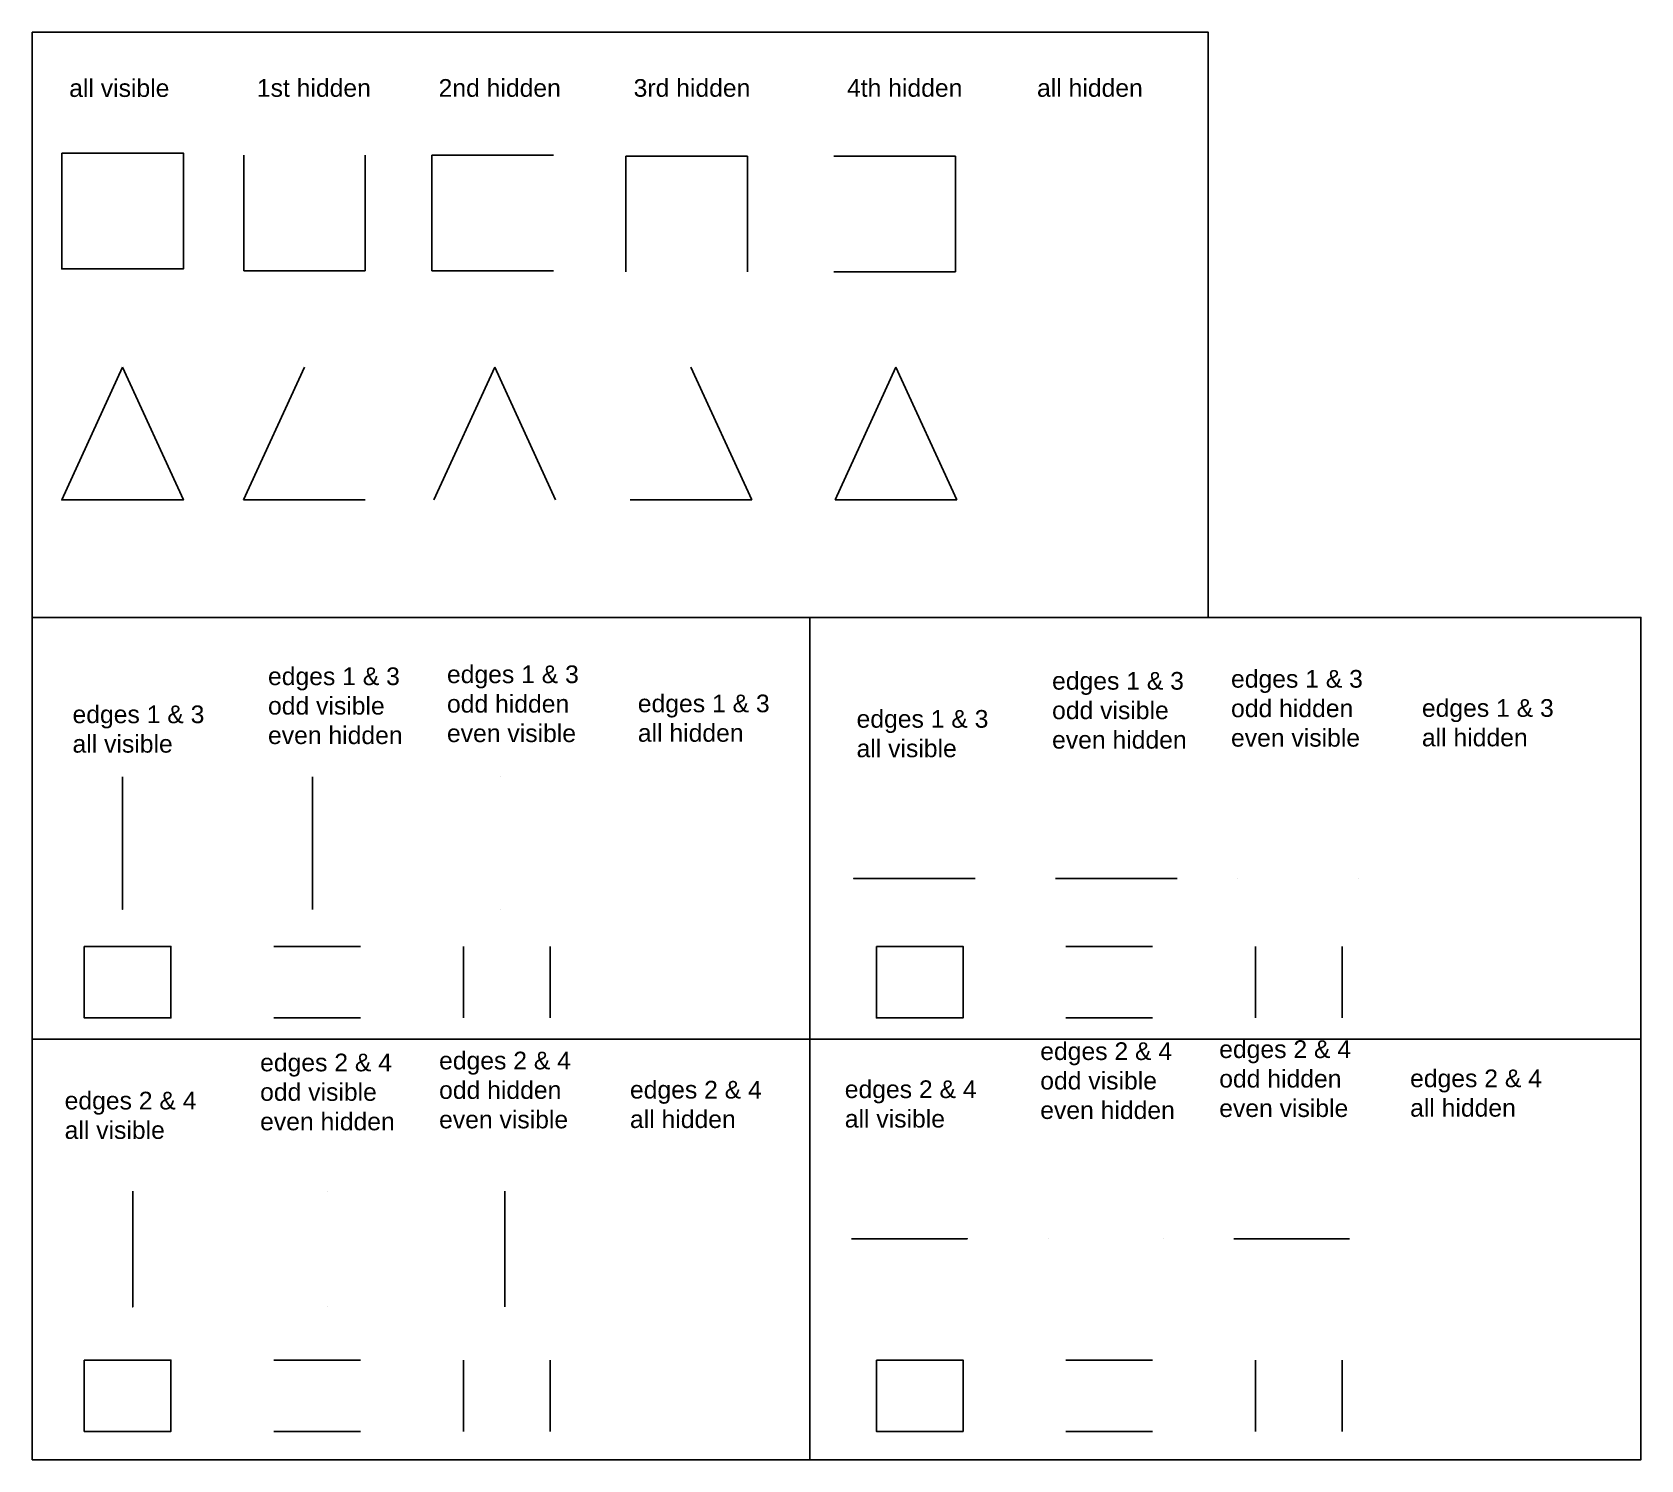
# Model space of a CAD drawing. Header units: millimetres. Extents: x 606 to 5154, y 163 to 4200.
import ezdxf

# ---------------------------------------------------------------- set-up
doc = ezdxf.new("R2010")
doc.units = ezdxf.units.MM
doc.styles.get("Standard").update_dxf_attribs({"font": 'arial.ttf'})

msp = doc.modelspace()

# ---------------------------------------------------------------- linework, layer by layer
for points in [[(606, 2545), (3931.4, 2545), (3931.4, 4199.5), (606, 4199.5)], [(606, 2545), (2805.2, 2545), (2805.2, 1352.9), (606, 1352.9)], [(2805.2, 2545), (5154.3, 2545), (5154.3, 1352.9), (2805.2, 1352.9)], [(606, 1352.9), (2805.2, 1352.9), (2805.2, 163.5), (606, 163.5)], [(2805.2, 1352.9), (5154.3, 1352.9), (5154.3, 163.5), (2805.2, 163.5)]]:
    msp.add_lwpolyline(points, close=True)
for points in [[(689.8, 3857.7), (1033.7, 3857.7), (1033.7, 3530.4), (689.8, 3530.4)], [(861.8, 3252.2), (1033.7, 2877.2), (689.8, 2877.2), (861.8, 3252.2)], [(861.8, 2094.4), (861.8, 1719.4), (861.8, 1719.4), (861.8, 2094.4)], [(3272.5, 1806.6), (2928.6, 1806.6), (2928.6, 1806.6), (3272.5, 1806.6)], [(753.4, 1614.8), (998.4, 1614.8), (998.4, 1413), (753.4, 1413)], [(2993, 1614.8), (3238, 1614.8), (3238, 1413), (2993, 1413)], [(890.4, 923.1), (890.4, 923.1), (890.4, 595.7)], [(2922.6, 788.6), (2922.6, 788.6), (3250, 788.6)], [(753.4, 445.7), (998.4, 445.7), (998.4, 243.9), (753.4, 243.9)], [(2993, 445.7), (3238, 445.7), (3238, 243.9), (2993, 243.9)]]:
    msp.add_3dface(points)
for points, invisible_edges in [([(1204.1, 3852.1), (1547.9, 3852.1), (1547.9, 3524.8), (1204.1, 3524.8)], 1), ([(1736.3, 3852.1), (2080.2, 3852.1), (2080.2, 3524.8), (1736.3, 3524.8)], 2), ([(2284.6, 3849.3), (2628.4, 3849.3), (2628.4, 3522), (2284.6, 3522)], 4), ([(2872.7, 3849.3), (3216.6, 3849.3), (3216.6, 3522), (2872.7, 3522)], 8), ([(3445.7, 3855.9), (3789.6, 3855.9), (3789.6, 3528.6), (3445.7, 3528.6)], 15), ([(1375.7, 3252.2), (1547.6, 2877.2), (1203.7, 2877.2), (1375.7, 3252.2)], 1), ([(1914, 3252.2), (2085.9, 2877.2), (1742, 2877.2), (1914, 3252.2)], 2), ([(2468.7, 3252.2), (2640.6, 2877.2), (2296.8, 2877.2), (2468.7, 3252.2)], 4), ([(3048.2, 3252.2), (3220.1, 2877.2), (2876.2, 2877.2), (3048.2, 3252.2)], 8), ([(3621.2, 3258.8), (3793.1, 2883.9), (3449.3, 2883.9), (3621.2, 3258.8)], 15), ([(1398.5, 2094.4), (1398.5, 1719.4), (1398.5, 1719.4), (1398.5, 2094.4)], 10), ([(1929.8, 2094.4), (1929.8, 1719.4), (1929.8, 1719.4), (1929.8, 2094.4)], 5), ([(2468.1, 2074.1), (2468.1, 1699.2), (2468.1, 1699.2), (2468.1, 2074.1)], 15), ([(3843.1, 1806.6), (3499.2, 1806.6), (3499.2, 1806.6), (3843.1, 1806.6)], 10), ([(4357.2, 1806.6), (4013.3, 1806.6), (4013.3, 1806.6), (4357.2, 1806.6)], 5), ([(4899.9, 1806.6), (4556, 1806.6), (4556, 1806.6), (4899.9, 1806.6)], 15), ([(1289.1, 1614.8), (1534.1, 1614.8), (1534.1, 1413), (1289.1, 1413)], 10), ([(1825.4, 1614.8), (2070.4, 1614.8), (2070.4, 1413), (1825.4, 1413)], 5), ([(2361.2, 1614.8), (2606.2, 1614.8), (2606.2, 1413), (2361.2, 1413)], 15), ([(3528.7, 1614.8), (3773.7, 1614.8), (3773.7, 1413), (3528.7, 1413)], 10), ([(4065, 1614.8), (4310, 1614.8), (4310, 1413), (4065, 1413)], 5), ([(4600.8, 1614.8), (4845.8, 1614.8), (4845.8, 1413), (4600.8, 1413)], 15), ([(2483.5, 1007.2), (2483.5, 1007.2), (2483.5, 679.8)], 15), ([(1441.9, 923.1), (1441.9, 923.1), (1441.9, 595.7)], 10), ([(1942.4, 923.1), (1942.4, 923.1), (1942.4, 595.7)], 5), ([(4592.1, 872.7), (4592.1, 872.7), (4919.4, 872.7)], 15), ([(3478.7, 788.6), (3478.7, 788.6), (3806, 788.6)], 10), ([(4003.2, 788.6), (4003.2, 788.6), (4330.5, 788.6)], 5), ([(1289.1, 445.7), (1534.1, 445.7), (1534.1, 243.9), (1289.1, 243.9)], 10), ([(1825.4, 445.7), (2070.4, 445.7), (2070.4, 243.9), (1825.4, 243.9)], 5), ([(2361.2, 445.7), (2606.2, 445.7), (2606.2, 243.9), (2361.2, 243.9)], 15), ([(3528.7, 445.7), (3773.7, 445.7), (3773.7, 243.9), (3528.7, 243.9)], 10), ([(4065, 445.7), (4310, 445.7), (4310, 243.9), (4065, 243.9)], 5), ([(4600.8, 445.7), (4845.8, 445.7), (4845.8, 243.9), (4600.8, 243.9)], 15)]:
    msp.add_3dface(points, dxfattribs=dict(invisible_edges=invisible_edges))

# ---------------------------------------------------------------- texts
for s, p in [('all visible', (710.7, 4016.5)), ('1st hidden', (1241.3, 4016.9)), ('2nd hidden', (1755.1, 4016.9)), ('3rd hidden', (2306.5, 4016.9)), ('4th hidden', (2909.8, 4016.9)), ('all hidden', (3447.1, 4016.9))]:
    msp.add_text(s, height=50).set_placement(p)
at = {"char_height": 50, "attachment_point": 1}
for s, insert in [('edges 1 & 3\\Podd hidden\\Peven visible', (1778.8, 2409.3)), ('edges 1 & 3\\Podd visible\\Peven hidden', (1272.8, 2403.7)), ('edges 1 & 3\\Podd visible\\Peven hidden', (3489.6, 2390.8)), ('edges 1 & 3\\Podd hidden\\Peven visible', (3995.6, 2396.4)), ('edges 1 & 3\\Pall hidden', (2318.4, 2326.9)), ('edges 1 & 3\\Pall visible', (720.1, 2296.1)), ('edges 1 & 3\\Pall visible', (2936.9, 2283.2)), ('edges 1 & 3\\Pall hidden', (4535.3, 2314)), ('edges 2 & 4\\Podd hidden\\Peven visible', (1756.5, 1317.3)), ('edges 2 & 4\\Podd visible\\Peven hidden', (3456.2, 1343.8)), ('edges 2 & 4\\Podd hidden\\Peven visible', (3962.2, 1349.4)), ('edges 2 & 4\\Podd visible\\Peven hidden', (1250.5, 1311.8)), ('edges 2 & 4\\Pall hidden', (2296.2, 1234.9)), ('edges 2 & 4\\Pall visible', (2903.5, 1236.2)), ('edges 2 & 4\\Pall hidden', (4501.9, 1267)), ('edges 2 & 4\\Pall visible', (697.8, 1204.1))]:
    msp.add_mtext_dynamic_manual_height_columns(s, width=591.865, gutter_width=1550.8, heights=[0], dxfattribs=dict(at, insert=insert))

doc.saveas('drawing.dxf')
